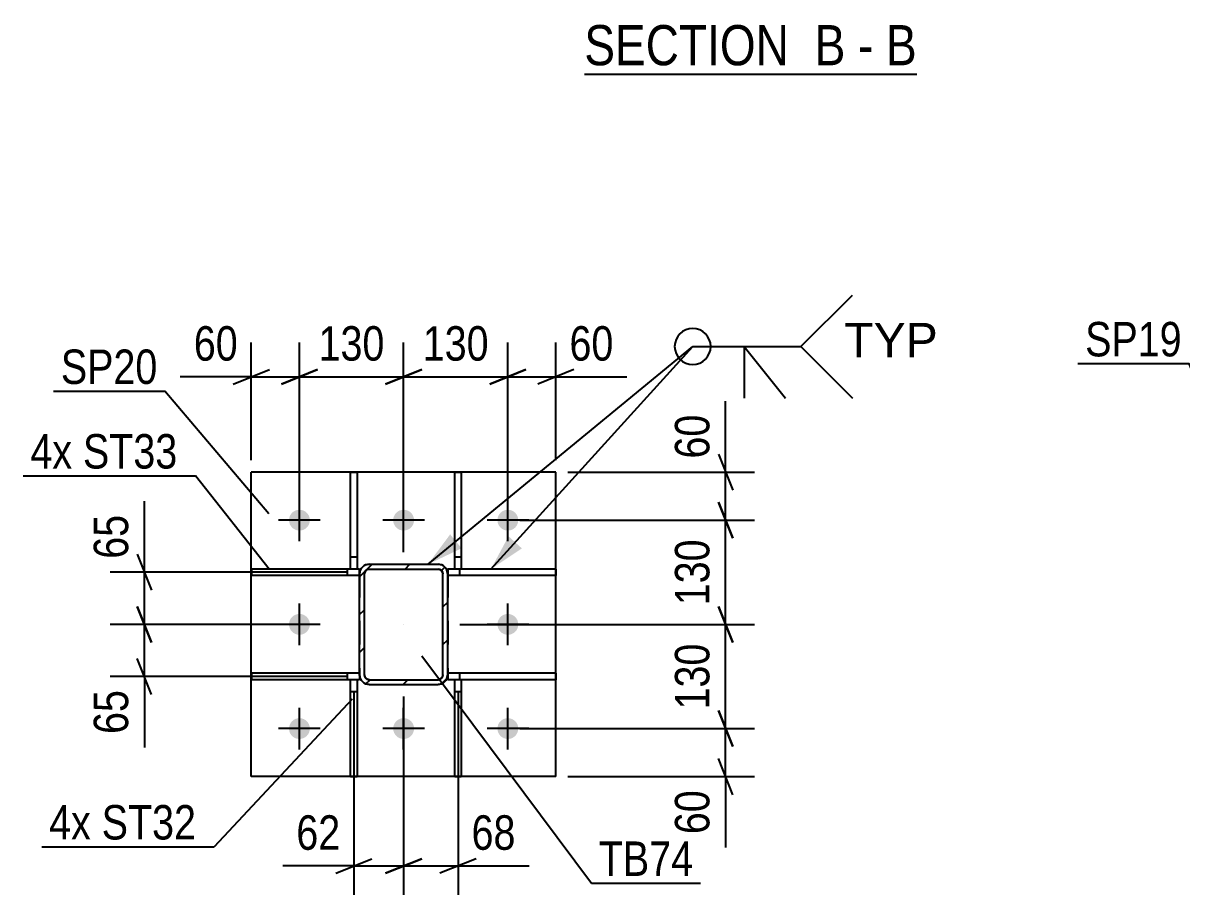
# Model space of a CAD drawing. Header units: millimetres. Extents: x 0 to 841, y 0 to 594.
# Drawn here: x 324.5 to 420.9, y 110.7 to 183.2 of the extents above; entities that cross this region are included whole.
import ezdxf

# ---------------------------------------------------------------- set-up
doc = ezdxf.new("R2010")
doc.units = ezdxf.units.MM
doc.linetypes.add('DXK_LINE_DOT2', pattern=[3.9198, 1.9599, -1.9599])
doc.linetypes.add('DXK_LINE_DOT3', pattern=[5.9187, 2.979, -0.9799, 0.9799, -0.9799])
doc.styles.add('Arial', font='ARIAL.TTF', dxfattribs={"height": 0.2})
doc.styles.add('Arial Narrow', font='ARIALN.TTF', dxfattribs={"height": 0.2})

# ---------------------------------------------------------------- blocks, each defined once
blk = doc.blocks.new('Unknown-717033707-12 - 3292')
at = {"color": 6, "linetype": 'Continuous'}
blk.add_line((371.178, 178.968), (398.824, 178.968), dxfattribs=at)
at = {"color": 0, "linetype": 'Continuous'}
for points in [[(389.286, 179.718), (389.286, 183.218), (371.178, 183.218), (371.178, 179.718)], [(392.893, 179.718), (392.893, 183.218), (390.336, 183.218), (390.336, 179.718)], [(395.218, 179.718), (395.218, 183.218), (393.943, 183.218), (393.943, 179.718)], [(398.824, 179.718), (398.824, 183.218), (396.268, 183.218), (396.268, 179.718)]]:
    blk.add_wipeout(points, dxfattribs=at)
at = {"color": 7, "linetype": 'Continuous', "style": 'Arial Narrow'}
for s, height, p in [('SECTION ', 3.3405, (371.178, 179.718)), ('B', 3.34, (390.336, 179.718)), ('B', 3.34, (396.268, 179.718)), ('-', 3.34, (393.943, 179.718))]:
    blk.add_text(s, height=height, dxfattribs=at).set_placement(p)
blk = doc.blocks.new('Part-717033707-3747 - 3720')
at = {"color": 2, "linetype": 'Continuous'}
for p, q in [((343.483, 120.546), (343.483, 145.88)), ((368.817, 145.88), (343.483, 145.88)), ((368.817, 120.546), (368.817, 145.88)), ((368.817, 120.546), (343.483, 120.546))]:
    blk.add_line(p, q, dxfattribs=at)
blk = doc.blocks.new('Bolt-717033707-3724 - 3720')
at = {"linetype": 'Continuous'}
for points in [[(346.617, 141.88, -1), (348.35, 141.88, -1)], [(355.283, 141.88, -1), (357.017, 141.88, -1)], [(363.95, 141.88, -1), (365.683, 141.88, -1)], [(346.617, 133.213, -1), (348.35, 133.213, -1)], [(363.95, 133.213, -1), (365.683, 133.213, -1)], [(346.617, 124.546, -1), (348.35, 124.546, -1)], [(355.283, 124.546, -1), (357.017, 124.546, -1)], [(363.95, 124.546, -1), (365.683, 124.546, -1)]]:
    blk.add_hatch(color=1, dxfattribs=at).paths.add_polyline_path(points)
at = {"color": 1, "linetype": 'Continuous'}
for p, q in [((347.483, 140.146), (347.483, 143.613)), ((356.15, 140.146), (356.15, 143.613)), ((364.817, 140.146), (364.817, 143.613)), ((349.217, 141.88), (345.75, 141.88)), ((357.883, 141.88), (354.417, 141.88)), ((366.55, 141.88), (363.083, 141.88)), ((347.483, 131.48), (347.483, 134.946)), ((364.817, 131.48), (364.817, 134.946)), ((349.217, 133.213), (345.75, 133.213)), ((366.55, 133.213), (363.083, 133.213)), ((347.483, 122.813), (347.483, 126.28)), ((356.15, 122.813), (356.15, 126.28)), ((364.817, 122.813), (364.817, 126.28)), ((349.217, 124.546), (345.75, 124.546)), ((357.883, 124.546), (354.417, 124.546)), ((366.55, 124.546), (363.083, 124.546))]:
    blk.add_line(p, q, dxfattribs=at)
blk = doc.blocks.new('Part-717033707-3767 - 3720')
at = {"color": 2, "linetype": 'Continuous'}
for p, q in [((368.817, 137.811), (359.817, 137.811)), ((359.817, 137.811), (359.817, 137.411)), ((368.817, 137.811), (368.817, 137.278)), ((368.817, 137.278), (359.817, 137.278))]:
    blk.add_line(p, q, dxfattribs=at)
at = {"color": 7, "linetype": 'DXK_LINE_DOT2'}
for p, q in [((360.817, 137.278), (360.817, 137.811)), ((359.817, 137.411), (359.817, 137.278))]:
    blk.add_line(p, q, dxfattribs=at)
blk = doc.blocks.new('Part-717033707-3762 - 3720')
at = {"color": 2, "linetype": 'Continuous'}
for p, q in [((368.817, 129.145), (359.817, 129.145)), ((368.817, 129.145), (368.817, 128.611)), ((359.817, 129.016), (359.817, 128.611)), ((360.406, 128.611), (359.817, 128.611)), ((368.817, 128.611), (360.94, 128.611))]:
    blk.add_line(p, q, dxfattribs=at)
at = {"color": 7, "linetype": 'DXK_LINE_DOT2'}
for p, q in [((359.817, 129.145), (359.817, 129.016)), ((360.817, 128.611), (360.817, 129.145)), ((360.94, 128.611), (360.406, 128.611))]:
    blk.add_line(p, q, dxfattribs=at)
blk = doc.blocks.new('Part-717033707-3784 - 3720')
at = {"color": 2, "linetype": 'Continuous'}
for p, q in [((351.74, 120.545), (351.74, 128.618)), ((351.74, 128.618), (352.273, 128.618)), ((352.273, 128.618), (352.273, 120.545)), ((352.273, 120.545), (351.74, 120.545))]:
    blk.add_line(p, q, dxfattribs=at)
at = {"color": 7, "linetype": 'DXK_LINE_DOT2'}
blk.add_line((351.74, 127.618), (352.273, 127.618), dxfattribs=at)
blk = doc.blocks.new('Part-717033707-3768 - 3720')
at = {"color": 2, "linetype": 'Continuous'}
for p, q in [((352.483, 129.145), (343.484, 129.145)), ((343.484, 129.145), (343.484, 128.611)), ((351.74, 128.611), (343.484, 128.611)), ((352.483, 128.611), (352.273, 128.611)), ((352.483, 129.013), (352.483, 128.611))]:
    blk.add_line(p, q, dxfattribs=at)
at = {"color": 7, "linetype": 'DXK_LINE_DOT2'}
for p, q in [((351.483, 128.611), (351.483, 129.145)), ((352.483, 129.013), (352.483, 129.145)), ((352.273, 128.611), (351.74, 128.611))]:
    blk.add_line(p, q, dxfattribs=at)
blk = doc.blocks.new('Part-717033707-3769 - 3720')
at = {"color": 2, "linetype": 'Continuous'}
for p, q in [((352.483, 137.811), (343.484, 137.811)), ((343.484, 137.811), (343.484, 137.278)), ((352.483, 137.413), (352.483, 137.811)), ((352.483, 137.278), (343.484, 137.278))]:
    blk.add_line(p, q, dxfattribs=at)
at = {"color": 7, "linetype": 'DXK_LINE_DOT2'}
for p, q in [((351.483, 137.278), (351.483, 137.811)), ((352.483, 137.413), (352.483, 137.278))]:
    blk.add_line(p, q, dxfattribs=at)
blk = doc.blocks.new('Part-717033707-3785 - 3720')
at = {"color": 2, "linetype": 'Continuous'}
for p, q in [((360.406, 120.545), (360.406, 128.618)), ((360.406, 128.618), (360.94, 128.618)), ((360.94, 128.618), (360.94, 120.545)), ((360.94, 120.545), (360.406, 120.545))]:
    blk.add_line(p, q, dxfattribs=at)
at = {"color": 7, "linetype": 'DXK_LINE_DOT2'}
blk.add_line((360.406, 127.618), (360.94, 127.618), dxfattribs=at)
blk = doc.blocks.new('Part-717033707-3790 - 3720')
at = {"color": 2, "linetype": 'Continuous'}
for p, q in [((351.74, 137.818), (351.74, 145.878)), ((351.74, 145.878), (352.273, 145.878)), ((352.273, 145.878), (352.273, 137.818)), ((352.273, 137.818), (351.74, 137.818))]:
    blk.add_line(p, q, dxfattribs=at)
at = {"color": 7, "linetype": 'DXK_LINE_DOT2'}
blk.add_line((351.74, 138.818), (352.273, 138.818), dxfattribs=at)
blk = doc.blocks.new('Part-717033707-3791 - 3720')
at = {"color": 2, "linetype": 'Continuous'}
for p, q in [((360.406, 137.818), (360.406, 145.878)), ((360.406, 145.878), (360.939, 145.878)), ((360.939, 145.878), (360.939, 137.818)), ((360.939, 137.818), (360.406, 137.818))]:
    blk.add_line(p, q, dxfattribs=at)
at = {"color": 7, "linetype": 'DXK_LINE_DOT2'}
blk.add_line((360.406, 138.818), (360.939, 138.818), dxfattribs=at)
blk = doc.blocks.new('Part-717033707-3815 - 3720')
at = {"linetype": 'Continuous'}
h = blk.add_hatch(dxfattribs=at)
h.set_pattern_fill('', scale=0.7, style=0, pattern_type=0)
h.set_pattern_definition([(45, (359.5824, 137.9788), (-1.57154, 1.57154), [])])
h.paths.add_polyline_path([(359.756, 137.719), (359.582, 137.979), (359.323, 138.152), (359.017, 138.213), (353.283, 138.213), (352.977, 138.152), (352.718, 137.979), (352.544, 137.719), (352.483, 137.413), (352.483, 129.013), (352.544, 128.707), (352.718, 128.447), (352.977, 128.274), (353.283, 128.213), (359.017, 128.213), (359.323, 128.274), (359.582, 128.447), (359.756, 128.707), (359.817, 129.013), (359.817, 137.413)])
h.paths.add_polyline_path([(359.417, 129.013), (359.386, 128.86), (359.3, 128.73), (359.17, 128.644), (359.017, 128.613), (353.283, 128.613), (353.13, 128.644), (353.001, 128.73), (352.914, 128.86), (352.883, 129.013), (352.883, 137.413), (352.914, 137.566), (353.001, 137.696), (353.13, 137.783), (353.283, 137.813), (359.017, 137.813), (359.17, 137.783), (359.3, 137.696), (359.386, 137.566), (359.417, 137.413)])
at = {"color": 7, "linetype": 'DXK_LINE_DOT2'}
for p, q in [((352.977, 138.152), (353.283, 138.213)), ((353.283, 137.813), (353.13, 137.783)), ((353.283, 138.213), (359.017, 138.213)), ((353.283, 137.813), (359.017, 137.813)), ((359.017, 138.213), (359.323, 138.152)), ((359.17, 137.783), (359.017, 137.813)), ((352.483, 137.413), (352.544, 137.719)), ((352.483, 137.413), (352.483, 129.013)), ((352.914, 137.566), (352.883, 137.413)), ((352.883, 129.013), (352.883, 137.413)), ((353.001, 137.696), (352.914, 137.566)), ((353.13, 137.783), (353.001, 137.696)), ((359.3, 137.696), (359.17, 137.783)), ((359.386, 137.566), (359.3, 137.696)), ((359.417, 137.413), (359.386, 137.566)), ((359.417, 129.013), (359.417, 137.413)), ((359.756, 137.719), (359.817, 137.413)), ((359.817, 137.413), (359.817, 129.013)), ((352.544, 128.707), (352.483, 129.013)), ((352.883, 129.013), (352.914, 128.86)), ((352.914, 128.86), (353.001, 128.73)), ((353.283, 128.213), (352.977, 128.274)), ((353.001, 128.73), (353.13, 128.644)), ((353.13, 128.644), (353.283, 128.613)), ((353.283, 128.613), (359.017, 128.613)), ((353.283, 128.213), (359.017, 128.213)), ((359.017, 128.613), (359.17, 128.644)), ((359.323, 128.274), (359.017, 128.213)), ((359.17, 128.644), (359.3, 128.73)), ((359.3, 128.73), (359.386, 128.86)), ((359.386, 128.86), (359.417, 129.013)), ((359.817, 129.013), (359.756, 128.707))]:
    blk.add_line(p, q, dxfattribs=at)
at = {"color": 2, "linetype": 'Continuous'}
for p, q in [((353.283, 138.213), (352.977, 138.152)), ((353.13, 137.783), (353.283, 137.813)), ((353.283, 138.213), (359.017, 138.213)), ((353.283, 137.813), (359.017, 137.813)), ((359.323, 138.152), (359.017, 138.213)), ((359.017, 137.813), (359.17, 137.783)), ((352.544, 137.719), (352.483, 137.413)), ((352.483, 129.013), (352.483, 137.413)), ((352.883, 137.413), (352.914, 137.566)), ((352.883, 129.013), (352.883, 137.413)), ((352.914, 137.566), (353.001, 137.696)), ((353.001, 137.696), (353.13, 137.783)), ((359.17, 137.783), (359.3, 137.696)), ((359.3, 137.696), (359.386, 137.566)), ((359.386, 137.566), (359.417, 137.413)), ((359.417, 129.013), (359.417, 137.413)), ((359.817, 137.413), (359.756, 137.719)), ((359.817, 129.013), (359.817, 137.413)), ((352.483, 129.013), (352.544, 128.707)), ((352.914, 128.86), (352.883, 129.013)), ((353.001, 128.73), (352.914, 128.86)), ((352.977, 128.274), (353.283, 128.213)), ((353.13, 128.644), (353.001, 128.73)), ((353.283, 128.613), (353.13, 128.644)), ((353.283, 128.613), (359.017, 128.613)), ((353.283, 128.213), (359.017, 128.213)), ((359.17, 128.644), (359.017, 128.613)), ((359.017, 128.213), (359.323, 128.274)), ((359.3, 128.73), (359.17, 128.644)), ((359.386, 128.86), (359.3, 128.73)), ((359.417, 129.013), (359.386, 128.86)), ((359.756, 128.707), (359.817, 129.013))]:
    blk.add_line(p, q, dxfattribs=at)
at = {"color": 7, "linetype": 'DXK_LINE_DOT3'}
blk.add_line((356.15, 133.213), (356.15, 133.213), dxfattribs=at)
at = {"color": 7, "linetype": 'DXK_LINE_DOT2'}
for centre, start, end in [((353.283, 137.413), 112.50004, 157.50004), ((359.017, 137.413), 22.50004, 67.50004), ((353.283, 129.013), 202.50004, 247.50004), ((359.017, 129.013), 292.50004, 337.50004)]:
    blk.add_arc(centre, 0.8, start, end, dxfattribs=at)
at = {"color": 2, "linetype": 'Continuous'}
for centre, start, end in [((353.283, 137.413), 112.50004, 157.50004), ((359.017, 137.413), 22.50004, 67.50004), ((353.283, 129.013), 202.50004, 247.50004), ((359.017, 129.013), 292.50004, 337.50004)]:
    blk.add_arc(centre, 0.8, start, end, dxfattribs=at)
blk = doc.blocks.new('StraightDimension-717033707-53518 - 3720')
at = {"color": 7, "linetype": 'Continuous'}
for p, q in [((364.817, 142.88), (364.817, 156.65)), ((368.817, 146.88), (368.817, 156.65)), ((363.317, 153.2), (366.317, 154.4)), ((370.317, 154.4), (367.317, 153.2)), ((364.817, 153.8), (368.817, 153.8)), ((368.817, 153.8), (374.723, 153.8)), ((368.817, 153.8), (374.723, 153.8))]:
    blk.add_line(p, q, dxfattribs=at)
at = {"color": 0}
blk.add_wipeout([(374.198, 154.55), (374.198, 158.75), (369.342, 158.75), (369.342, 154.55)], dxfattribs=at)
at = {"color": 3, "style": 'Arial Narrow'}
blk.add_text('60', height=2.8633, dxfattribs=at).set_placement((369.942, 155.15))
blk = doc.blocks.new('StraightDimension-717033707-53599 - 3720')
at = {"color": 7, "linetype": 'Continuous'}
for p, q in [((382.326, 143.38), (383.526, 140.38)), ((365.817, 141.88), (385.326, 141.88)), ((382.926, 133.213), (382.926, 141.88)), ((383.526, 131.713), (382.326, 134.713)), ((360.817, 133.213), (385.326, 133.213))]:
    blk.add_line(p, q, dxfattribs=at)
at = {"color": 0}
blk.add_wipeout([(382.176, 140.889), (377.976, 140.889), (377.976, 134.204), (382.176, 134.204)], dxfattribs=at)
at = {"color": 3, "style": 'Arial Narrow'}
blk.add_text('130', height=2.8633, rotation=90.00021, dxfattribs=at).set_placement((381.576, 134.804))
blk = doc.blocks.new('StraightDimension-717033707-53598 - 3720')
at = {"color": 7, "linetype": 'Continuous'}
for p, q in [((382.926, 145.88), (382.926, 151.786)), ((382.926, 145.88), (382.926, 151.786)), ((382.326, 147.38), (383.526, 144.38)), ((369.817, 145.88), (385.326, 145.88)), ((382.926, 141.88), (382.926, 145.88)), ((383.526, 140.38), (382.326, 143.38)), ((365.817, 141.88), (385.326, 141.88))]:
    blk.add_line(p, q, dxfattribs=at)
at = {"color": 0}
blk.add_wipeout([(382.176, 151.261), (377.976, 151.261), (377.976, 146.405), (382.176, 146.405)], dxfattribs=at)
at = {"color": 3, "style": 'Arial Narrow'}
blk.add_text('60', height=2.8633, rotation=90.00021, dxfattribs=at).set_placement((381.576, 147.005))
blk = doc.blocks.new('StraightDimension-717033707-3873 - 3720')
at = {"color": 7, "linetype": 'Continuous'}
for p, q in [((352.007, 127.618), (352.007, 110.717)), ((356.15, 127.213), (356.15, 110.717)), ((350.507, 112.517), (353.507, 113.717)), ((357.65, 113.717), (354.65, 112.517)), ((352.007, 113.117), (346.101, 113.117)), ((352.007, 113.117), (346.101, 113.117)), ((352.007, 113.117), (356.15, 113.117))]:
    blk.add_line(p, q, dxfattribs=at)
at = {"color": 0}
blk.add_wipeout([(351.482, 113.867), (351.482, 118.067), (346.626, 118.067), (346.626, 113.867)], dxfattribs=at)
at = {"color": 3, "style": 'Arial Narrow'}
blk.add_text('62', height=2.8633, dxfattribs=at).set_placement((347.226, 114.467))
blk = doc.blocks.new('StraightDimension-717033707-3899 - 3720')
at = {"color": 7, "linetype": 'Continuous'}
for p, q in [((333.99, 134.713), (335.19, 131.713)), ((346.483, 133.213), (331.74, 133.213)), ((334.59, 128.878), (334.59, 133.213)), ((335.19, 127.378), (333.99, 130.378)), ((351.483, 128.878), (331.74, 128.878)), ((334.59, 128.878), (334.59, 122.972)), ((334.59, 128.878), (334.59, 122.972))]:
    blk.add_line(p, q, dxfattribs=at)
at = {"color": 0}
blk.add_wipeout([(333.84, 128.353), (329.64, 128.353), (329.64, 123.497), (333.84, 123.497)], dxfattribs=at)
at = {"color": 3, "style": 'Arial Narrow'}
blk.add_text('65', height=2.8633, rotation=90.00021, dxfattribs=at).set_placement((333.24, 124.097))
blk = doc.blocks.new('StraightDimension-717033707-3865 - 3720')
at = {"color": 7, "linetype": 'Continuous'}
for p, q in [((356.15, 127.213), (356.15, 110.717)), ((360.673, 127.618), (360.673, 110.717)), ((354.65, 112.517), (357.65, 113.717)), ((362.173, 113.717), (359.173, 112.517)), ((356.15, 113.117), (360.673, 113.117)), ((360.673, 113.117), (366.579, 113.117)), ((360.673, 113.117), (366.579, 113.117))]:
    blk.add_line(p, q, dxfattribs=at)
at = {"color": 0}
blk.add_wipeout([(366.054, 113.867), (366.054, 118.067), (361.198, 118.067), (361.198, 113.867)], dxfattribs=at)
at = {"color": 3, "style": 'Arial Narrow'}
blk.add_text('68', height=2.8633, dxfattribs=at).set_placement((361.798, 114.467))
blk = doc.blocks.new('StraightDimension-717033707-53601 - 3720')
at = {"color": 7, "linetype": 'Continuous'}
for p, q in [((382.326, 126.046), (383.526, 123.046)), ((365.817, 124.546), (385.326, 124.546)), ((382.926, 120.546), (382.926, 124.546)), ((383.526, 119.046), (382.326, 122.046)), ((369.817, 120.546), (385.326, 120.546)), ((382.926, 120.546), (382.926, 114.64)), ((382.926, 120.546), (382.926, 114.64))]:
    blk.add_line(p, q, dxfattribs=at)
at = {"color": 0}
blk.add_wipeout([(382.176, 120.021), (377.976, 120.021), (377.976, 115.165), (382.176, 115.165)], dxfattribs=at)
at = {"color": 3, "style": 'Arial Narrow'}
blk.add_text('60', height=2.8633, rotation=90.00021, dxfattribs=at).set_placement((381.576, 115.765))
blk = doc.blocks.new('StraightDimension-717033707-3907 - 3720')
at = {"color": 7, "linetype": 'Continuous'}
for p, q in [((334.59, 137.545), (334.59, 143.451)), ((334.59, 137.545), (334.59, 143.451)), ((333.99, 139.045), (335.19, 136.045)), ((351.483, 137.545), (331.74, 137.545)), ((334.59, 133.213), (334.59, 137.545)), ((335.19, 131.713), (333.99, 134.713)), ((346.483, 133.213), (331.74, 133.213))]:
    blk.add_line(p, q, dxfattribs=at)
at = {"color": 0}
blk.add_wipeout([(333.84, 142.926), (329.64, 142.926), (329.64, 138.07), (333.84, 138.07)], dxfattribs=at)
at = {"color": 3, "style": 'Arial Narrow'}
blk.add_text('65', height=2.8633, rotation=90.00021, dxfattribs=at).set_placement((333.24, 138.67))
blk = doc.blocks.new('StraightDimension-717033707-53519 - 3720')
at = {"color": 7, "linetype": 'Continuous'}
for p, q in [((356.15, 139.213), (356.15, 156.65)), ((364.817, 142.88), (364.817, 156.65)), ((354.65, 153.2), (357.65, 154.4)), ((366.317, 154.4), (363.317, 153.2)), ((356.15, 153.8), (364.817, 153.8))]:
    blk.add_line(p, q, dxfattribs=at)
at = {"color": 0}
blk.add_wipeout([(363.826, 154.55), (363.826, 158.75), (357.141, 158.75), (357.141, 154.55)], dxfattribs=at)
at = {"color": 3, "style": 'Arial Narrow'}
blk.add_text('130', height=2.8633, dxfattribs=at).set_placement((357.741, 155.15))
blk = doc.blocks.new('StraightDimension-717033707-53520 - 3720')
at = {"color": 7, "linetype": 'Continuous'}
for p, q in [((347.483, 142.88), (347.483, 156.65)), ((356.15, 139.213), (356.15, 156.65)), ((345.983, 153.2), (348.983, 154.4)), ((357.65, 154.4), (354.65, 153.2)), ((347.483, 153.8), (356.15, 153.8))]:
    blk.add_line(p, q, dxfattribs=at)
at = {"color": 0}
blk.add_wipeout([(355.159, 154.55), (355.159, 158.75), (348.475, 158.75), (348.475, 154.55)], dxfattribs=at)
at = {"color": 3, "style": 'Arial Narrow'}
blk.add_text('130', height=2.8633, dxfattribs=at).set_placement((349.075, 155.15))
blk = doc.blocks.new('StraightDimension-717033707-53521 - 3720')
at = {"color": 7, "linetype": 'Continuous'}
for p, q in [((343.483, 146.88), (343.483, 156.65)), ((347.483, 142.88), (347.483, 156.65)), ((341.983, 153.2), (344.983, 154.4)), ((348.983, 154.4), (345.983, 153.2)), ((343.483, 153.8), (337.577, 153.8)), ((343.483, 153.8), (337.577, 153.8)), ((343.483, 153.8), (347.483, 153.8))]:
    blk.add_line(p, q, dxfattribs=at)
at = {"color": 0}
blk.add_wipeout([(342.958, 154.55), (342.958, 158.75), (338.102, 158.75), (338.102, 154.55)], dxfattribs=at)
at = {"color": 3, "style": 'Arial Narrow'}
blk.add_text('60', height=2.8633, dxfattribs=at).set_placement((338.702, 155.15))
blk = doc.blocks.new('StraightDimension-717033707-53600 - 3720')
at = {"color": 7, "linetype": 'Continuous'}
for p, q in [((382.326, 134.713), (383.526, 131.713)), ((360.817, 133.213), (385.326, 133.213)), ((382.926, 124.546), (382.926, 133.213)), ((383.526, 123.046), (382.326, 126.046)), ((365.817, 124.546), (385.326, 124.546))]:
    blk.add_line(p, q, dxfattribs=at)
at = {"color": 0}
blk.add_wipeout([(382.176, 132.222), (377.976, 132.222), (377.976, 125.538), (382.176, 125.538)], dxfattribs=at)
at = {"color": 3, "style": 'Arial Narrow'}
blk.add_text('130', height=2.8633, rotation=90.00021, dxfattribs=at).set_placement((381.576, 126.138))
blk = doc.blocks.new('Mark-717033707-53994 - 52566')
at = {"color": 30, "linetype": 'Continuous'}
for p in [(412.226, 154.903), (424.653, 146.832)]:
    blk.add_line(p, (421.465, 154.903), dxfattribs=at)
at = {"color": 0, "linetype": 'Continuous'}
blk.add_wipeout([(420.865, 155.503), (420.865, 158.503), (412.826, 158.503), (412.826, 155.503)], dxfattribs=at)
blk.add_wipeout([(420.865, 155.503), (420.865, 158.503), (412.826, 158.503), (412.826, 155.503)], dxfattribs=at)
at = {"color": 3, "linetype": 'Continuous', "style": 'Arial Narrow'}
blk.add_text('SP19', height=2.8633, dxfattribs=at).set_placement((412.826, 155.503))
blk = doc.blocks.new('Mark-717033707-3811 - 3720')
at = {"color": 30, "linetype": 'Continuous'}
for p, q in [((357.669, 130.583), (371.78, 111.691)), ((371.78, 111.691), (380.834, 111.691))]:
    blk.add_line(p, q, dxfattribs=at)
at = {"color": 0}
blk.add_wipeout([(380.234, 112.291), (380.234, 115.291), (372.38, 115.291), (372.38, 112.291)], dxfattribs=at)
blk.add_wipeout([(380.234, 112.291), (380.234, 115.291), (372.38, 115.291), (372.38, 112.291)], dxfattribs=at)
at = {"color": 3, "style": 'Arial Narrow'}
blk.add_text('TB74', height=2.8633, dxfattribs=at).set_placement((372.38, 112.291))
blk = doc.blocks.new('Mark-717033707-3743 - 3720')
at = {"color": 30, "linetype": 'Continuous'}
for p in [(327.042, 152.61), (344.934, 142.395)]:
    blk.add_line(p, (336.281, 152.61), dxfattribs=at)
at = {"color": 0}
blk.add_wipeout([(335.681, 153.21), (335.681, 156.21), (327.642, 156.21), (327.642, 153.21)], dxfattribs=at)
blk.add_wipeout([(335.681, 153.21), (335.681, 156.21), (327.642, 156.21), (327.642, 153.21)], dxfattribs=at)
at = {"color": 3, "style": 'Arial Narrow'}
blk.add_text('SP20', height=2.8633, dxfattribs=at).set_placement((327.642, 153.21))
blk = doc.blocks.new('WeldMark-717033707-3936 - 3720')
at = {"linetype": 'Continuous'}
for points in [[(360.971, 139.54), (358.177, 138.213), (360.018, 140.698)], [(365.983, 139.531), (363.413, 137.811), (364.872, 140.538)]]:
    blk.add_hatch(color=30, dxfattribs=at).paths.add_polyline_path(points)
at = {"color": 30, "linetype": 'Continuous'}
for p, q in [((358.177, 138.213), (380.189, 156.32)), ((363.413, 137.811), (380.189, 156.32)), ((380.189, 156.32), (389.189, 156.32))]:
    blk.add_line(p, q, dxfattribs=at)
at = {"color": 3, "linetype": 'Continuous'}
for q in [(387.903, 152.034), (384.474, 152.034)]:
    blk.add_line((384.474, 156.32), q, dxfattribs=at)
for start, end in [(90, 270), (270, 90)]:
    blk.add_arc((380.189, 156.32), 1.5, start, end, dxfattribs=at)
at = {"color": 0, "linetype": 'Continuous'}
blk.add_wipeout([(400.564, 155.42), (400.564, 158.42), (392.789, 158.42), (392.789, 155.42)], dxfattribs=at)
blk.add_wipeout([(400.564, 155.42), (400.564, 158.42), (392.789, 158.42), (392.789, 155.42)], dxfattribs=at)
at = {"color": 3, "linetype": 'Continuous'}
for q in [(393.474, 160.605), (393.474, 152.034)]:
    blk.add_line((389.189, 156.32), q, dxfattribs=at)
at = {"color": 3, "linetype": 'Continuous', "style": 'Arial'}
blk.add_text('TYP', height=2.8652, dxfattribs=at).set_placement((392.789, 155.42))
blk = doc.blocks.new('MarkSet-717033707-3985 - 3720')
at = {"color": 30, "linetype": 'Continuous'}
for p in [(351.866, 126.984), (326.067, 114.721)]:
    blk.add_line(p, (340.393, 114.721), dxfattribs=at)
at = {"color": 0}
for points in [[(330.139, 115.321), (330.139, 118.321), (326.667, 118.321), (326.667, 115.321)], [(338.893, 115.321), (338.893, 118.321), (331.039, 118.321), (331.039, 115.321)]]:
    blk.add_wipeout(points, dxfattribs=at)
for points in [[(330.139, 115.321), (330.139, 118.321), (326.667, 118.321), (326.667, 115.321)], [(338.893, 115.321), (338.893, 118.321), (331.039, 118.321), (331.039, 115.321)]]:
    blk.add_wipeout(points, dxfattribs=at)
at = {"color": 3, "style": 'Arial Narrow'}
for s, p in [('4x', (326.667, 115.321)), ('ST32', (331.039, 115.321))]:
    blk.add_text(s, height=2.8633, dxfattribs=at).set_placement(p)
blk = doc.blocks.new('MarkSet-717033707-4015 - 3720')
at = {"color": 30, "linetype": 'Continuous'}
for p in [(324.509, 145.575), (344.97, 137.811)]:
    blk.add_line(p, (338.835, 145.575), dxfattribs=at)
at = {"color": 0}
for points in [[(328.581, 146.175), (328.581, 149.175), (325.109, 149.175), (325.109, 146.175)], [(337.335, 146.175), (337.335, 149.175), (329.481, 149.175), (329.481, 146.175)]]:
    blk.add_wipeout(points, dxfattribs=at)
for points in [[(328.581, 146.175), (328.581, 149.175), (325.109, 149.175), (325.109, 146.175)], [(337.335, 146.175), (337.335, 149.175), (329.481, 149.175), (329.481, 146.175)]]:
    blk.add_wipeout(points, dxfattribs=at)
at = {"color": 3, "style": 'Arial Narrow'}
for s, p in [('4x', (325.109, 146.175)), ('ST33', (329.481, 146.175))]:
    blk.add_text(s, height=2.8633, dxfattribs=at).set_placement(p)

msp = doc.modelspace()

# ---------------------------------------------------------------- block references
for name in ['Unknown-717033707-12 - 3292', 'Mark-717033707-53994 - 52566', 'Part-717033707-3747 - 3720', 'Part-717033707-3790 - 3720', 'Part-717033707-3791 - 3720', 'Bolt-717033707-3724 - 3720', 'Part-717033707-3769 - 3720', 'Part-717033707-3815 - 3720', 'Part-717033707-3767 - 3720', 'Part-717033707-3768 - 3720', 'Part-717033707-3762 - 3720', 'Part-717033707-3784 - 3720', 'Part-717033707-3785 - 3720']:
    msp.add_blockref(name, (0, 0))

# ---------------------------------------------------------------- next in the draw order: block references
for name in ['StraightDimension-717033707-53518 - 3720', 'StraightDimension-717033707-3873 - 3720']:
    msp.add_blockref(name, (0, 0))

# ---------------------------------------------------------------- next in the draw order: block references
for name in ['StraightDimension-717033707-53599 - 3720', 'StraightDimension-717033707-3899 - 3720', 'StraightDimension-717033707-3865 - 3720']:
    msp.add_blockref(name, (0, 0))

# ---------------------------------------------------------------- next in the draw order: block references
for name in ['StraightDimension-717033707-53598 - 3720', 'StraightDimension-717033707-3907 - 3720', 'MarkSet-717033707-3985 - 3720', 'StraightDimension-717033707-53601 - 3720']:
    msp.add_blockref(name, (0, 0))

# ---------------------------------------------------------------- next in the draw order: block references
for name in ['StraightDimension-717033707-53519 - 3720', 'StraightDimension-717033707-53600 - 3720']:
    msp.add_blockref(name, (0, 0))

# ---------------------------------------------------------------- next in the draw order: block references
for name in ['WeldMark-717033707-3936 - 3720', 'StraightDimension-717033707-53520 - 3720', 'Mark-717033707-3811 - 3720']:
    msp.add_blockref(name, (0, 0))

# ---------------------------------------------------------------- next in the draw order: block references
msp.add_blockref('StraightDimension-717033707-53521 - 3720', (0, 0))

# ---------------------------------------------------------------- next in the draw order: block references
msp.add_blockref('Mark-717033707-3743 - 3720', (0, 0))

# ---------------------------------------------------------------- next in the draw order: block references
msp.add_blockref('MarkSet-717033707-4015 - 3720', (0, 0))

doc.saveas('drawing.dxf')
